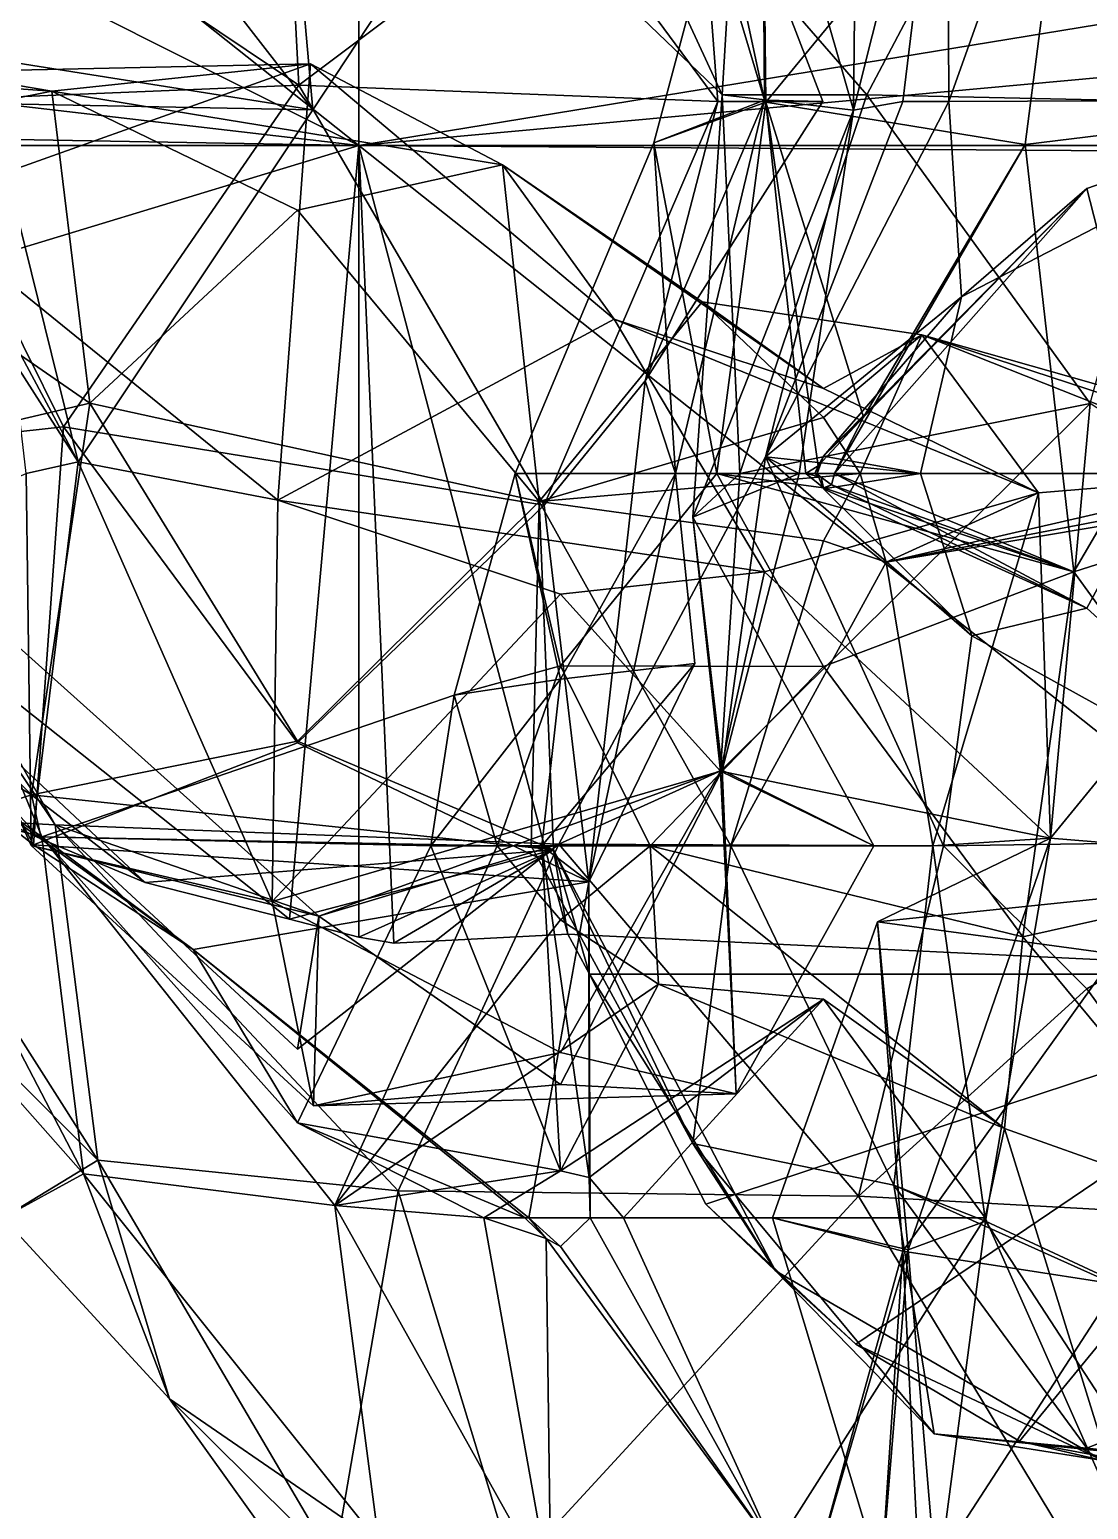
# Model space of a CAD drawing. Extents: x 290034 to 295698, y 4553723 to 4561693.
# Drawn here: x 292654.2 to 292704.9, y 4557895.2 to 4557966 of the extents above; entities that cross this region are included whole.
import ezdxf

# ---------------------------------------------------------------- set-up
doc = ezdxf.new("R2010")
doc.units = 0
doc.layers.add('Au_ppm_Pref_-_0_2', color=7, linetype='CONTINUOUS')

msp = doc.modelspace()

# ---------------------------------------------------------------- linework, layer by layer
at = {"layer": 'Au_ppm_Pref_-_0_2'}
for points in [[(292670, 4557960.47, 1909.726), (292620.156, 4557985.443, 1907.731), (292620, 4558000.155, 1907.968)], [(292620, 4558000.155, 1907.968), (292670, 4558000.155, 1909.141), (292670, 4557960.47, 1909.726)], [(292670, 4557960.47, 1909.726), (292670, 4558000.155, 1909.141), (292711.466, 4557967.243, 1909.344)], [(292682.496, 4557985.76, 1828.75), (292689.42, 4557962.626, 1829.584), (292689.294, 4557980.001, 1835.415)], [(292689.42, 4557962.626, 1829.584), (292682.496, 4557985.76, 1828.75), (292685.957, 4557978.799, 1824.148)], [(292670, 4557960.47, 1909.726), (292628.44, 4557965.299, 1907.798), (292620.156, 4557985.443, 1907.731)], [(292720.817, 4557984.147, 1848.129), (292717.092, 4557962.651, 1852.576), (292704.493, 4557980.082, 1852.456)], [(292651.751, 4557964.714, 1871.779), (292645.724, 4557980.386, 1869.067), (292665.906, 4557983.497, 1871.792)], [(292667.804, 4557962.168, 1876.487), (292651.751, 4557964.714, 1871.779), (292665.906, 4557983.497, 1871.792)], [(292667.122, 4557963.359, 1818.766), (292666.072, 4557983.575, 1822.882), (292654.461, 4557971.862, 1820.275)], [(292679.513, 4557979.93, 1876.702), (292665.906, 4557983.497, 1871.792), (292687.4, 4557962.886, 1870.887)], [(292667.804, 4557962.168, 1876.487), (292665.906, 4557983.497, 1871.792), (292679.513, 4557979.93, 1876.702)], [(292665.906, 4557983.497, 1871.792), (292688.452, 4557980.386, 1869.093), (292687.4, 4557962.886, 1870.887)], [(292667.122, 4557963.359, 1818.766), (292679.66, 4557972.762, 1819.975), (292666.072, 4557983.575, 1822.882)], [(292689.294, 4557980.001, 1835.415), (292689.496, 4557962.532, 1841.001), (292704.522, 4557980.835, 1840.284)], [(292689.496, 4557962.532, 1841.001), (292701.915, 4557960.508, 1845.056), (292704.522, 4557980.835, 1840.284)], [(292701.915, 4557960.508, 1845.056), (292717.321, 4557962.397, 1841.091), (292704.522, 4557980.835, 1840.284)], [(292704.522, 4557980.835, 1840.284), (292717.321, 4557962.397, 1841.091), (292730.032, 4557981.29, 1841.063)], [(292653.602, 4557980.445, 1878.289), (292647.277, 4557962.568, 1879.379), (292667.804, 4557962.168, 1876.487)], [(292679.513, 4557979.93, 1876.702), (292653.602, 4557980.445, 1878.289), (292667.804, 4557962.168, 1876.487)], [(292679.513, 4557979.93, 1876.702), (292694.327, 4557962.888, 1873.986), (292703.635, 4557980.505, 1876.709)], [(292688.452, 4557980.386, 1869.093), (292693.692, 4557962.162, 1865.15), (292687.4, 4557962.886, 1870.887)], [(292688.452, 4557980.386, 1869.093), (292693.882, 4557980.386, 1864.948), (292693.692, 4557962.162, 1865.15)], [(292693.882, 4557980.386, 1864.948), (292698.179, 4557980.032, 1859.64), (292693.692, 4557962.162, 1865.15)], [(292694.327, 4557962.888, 1873.986), (292708.98, 4557962.568, 1872.83), (292703.635, 4557980.505, 1876.709)], [(292698.255, 4557962.568, 1855.896), (292698.179, 4557980.032, 1859.64), (292704.493, 4557980.082, 1852.456)], [(292704.493, 4557980.082, 1852.456), (292717.092, 4557962.651, 1852.576), (292698.255, 4557962.568, 1855.896)], [(292720.536, 4557977.022, 1873.46), (292703.635, 4557980.505, 1876.709), (292708.98, 4557962.568, 1872.83)], [(292679.513, 4557979.93, 1876.702), (292687.4, 4557962.886, 1870.887), (292694.327, 4557962.888, 1873.986)], [(292689.294, 4557980.001, 1835.415), (292684.123, 4557960.595, 1835.251), (292689.496, 4557962.532, 1841.001)], [(292689.294, 4557980.001, 1835.415), (292689.42, 4557962.626, 1829.584), (292684.123, 4557960.595, 1835.251)], [(292693.692, 4557962.162, 1865.15), (292698.179, 4557980.032, 1859.64), (292696.046, 4557962.568, 1859.009)], [(292698.179, 4557980.032, 1859.64), (292698.255, 4557962.568, 1855.896), (292696.046, 4557962.568, 1859.009)], [(292679.66, 4557972.762, 1819.975), (292687.186, 4557962.568, 1819.825), (292685.957, 4557978.799, 1824.148)], [(292685.957, 4557978.799, 1824.148), (292692.222, 4557962.568, 1823.373), (292689.42, 4557962.626, 1829.584)], [(292692.222, 4557962.568, 1823.373), (292685.957, 4557978.799, 1824.148), (292687.186, 4557962.568, 1819.825)], [(292667.122, 4557963.359, 1818.766), (292687.186, 4557962.568, 1819.825), (292679.66, 4557972.762, 1819.975)], [(292647.63, 4557972.229, 1823.373), (292648.117, 4557962.568, 1820.382), (292654.461, 4557971.862, 1820.275)], [(292667.122, 4557963.359, 1818.766), (292654.461, 4557971.862, 1820.275), (292648.117, 4557962.568, 1820.382)], [(292655.297, 4557963.067, 1895.048), (292632.363, 4557966.951, 1894.645), (292639.929, 4557960.016, 1900.4)], [(292655.297, 4557963.067, 1895.048), (292643.943, 4557963.867, 1888.157), (292632.363, 4557966.951, 1894.645)], [(292711.466, 4557967.243, 1909.344), (292711.269, 4557964.248, 1909.389), (292670, 4557960.47, 1909.726)], [(292670, 4557960.47, 1909.726), (292629.732, 4557961.173, 1907.792), (292628.44, 4557965.299, 1907.798)], [(292654.063, 4557944.75, 1870.887), (292651.751, 4557964.714, 1871.779), (292656.56, 4557945.319, 1876.751)], [(292656.56, 4557945.319, 1876.751), (292651.751, 4557964.714, 1871.779), (292667.804, 4557962.168, 1876.487)], [(292655.297, 4557963.067, 1895.048), (292667.689, 4557964.369, 1887.839), (292643.943, 4557963.867, 1888.157)], [(292648.69, 4557957.61, 1883.454), (292643.943, 4557963.867, 1888.157), (292667.689, 4557964.369, 1887.839)], [(292648.69, 4557957.61, 1883.454), (292667.689, 4557964.369, 1887.839), (292666.117, 4557943.475, 1883.47)], [(292655.297, 4557963.067, 1895.048), (292676.887, 4557959.534, 1893.024), (292667.689, 4557964.369, 1887.839)], [(292667.689, 4557964.369, 1887.839), (292682.23, 4557952.146, 1887.451), (292666.117, 4557943.475, 1883.47)], [(292667.689, 4557964.369, 1887.839), (292676.887, 4557959.534, 1893.024), (292682.23, 4557952.146, 1887.451)], [(292711.269, 4557964.248, 1909.389), (292710.958, 4557960.47, 1909.447), (292670, 4557960.47, 1909.726)], [(292655.297, 4557963.067, 1895.048), (292639.929, 4557960.016, 1900.4), (292657.117, 4557948.12, 1901.133)], [(292667.122, 4557963.359, 1818.766), (292648.117, 4557962.568, 1820.382), (292655.863, 4557946.987, 1818.84)], [(292655.297, 4557963.067, 1895.048), (292657.117, 4557948.12, 1901.133), (292667.061, 4557957.37, 1898.851)], [(292655.297, 4557963.067, 1895.048), (292667.061, 4557957.37, 1898.851), (292676.887, 4557959.534, 1893.024)], [(292667.122, 4557963.359, 1818.766), (292655.863, 4557946.987, 1818.84), (292678.873, 4557943.234, 1819.237)], [(292667.122, 4557963.359, 1818.766), (292678.873, 4557943.234, 1819.237), (292687.186, 4557962.568, 1819.825)], [(292644.454, 4557945.749, 1823.679), (292655.863, 4557946.987, 1818.84), (292648.117, 4557962.568, 1820.382)], [(292648.69, 4557957.61, 1883.454), (292656.56, 4557945.319, 1876.751), (292647.277, 4557962.568, 1879.379)], [(292667.804, 4557962.168, 1876.487), (292647.277, 4557962.568, 1879.379), (292656.56, 4557945.319, 1876.751)], [(292683.705, 4557949.2, 1823.373), (292687.186, 4557962.568, 1819.825), (292678.873, 4557943.234, 1819.237)], [(292689.42, 4557962.626, 1829.584), (292683.705, 4557949.2, 1823.373), (292685.169, 4557944.75, 1829.29)], [(292692.222, 4557962.568, 1823.373), (292683.705, 4557949.2, 1823.373), (292689.42, 4557962.626, 1829.584)], [(292683.705, 4557949.2, 1823.373), (292692.222, 4557962.568, 1823.373), (292687.186, 4557962.568, 1819.825)], [(292685.169, 4557944.75, 1829.29), (292684.123, 4557960.595, 1835.251), (292689.42, 4557962.626, 1829.584)], [(292689.496, 4557962.532, 1841.001), (292684.123, 4557960.595, 1835.251), (292687.148, 4557944.75, 1840.185)], [(292687.4, 4557962.886, 1870.887), (292685.995, 4557942.662, 1870.111), (292688.25, 4557944.75, 1875.593)], [(292687.4, 4557962.886, 1870.887), (292693.692, 4557962.162, 1865.15), (292685.995, 4557942.662, 1870.111)], [(292691.405, 4557944.75, 1846.727), (292689.496, 4557962.532, 1841.001), (292687.148, 4557944.75, 1840.185)], [(292687.4, 4557962.886, 1870.887), (292688.25, 4557944.75, 1875.593), (292694.327, 4557962.888, 1873.986)], [(292705.02, 4557948.103, 1877.499), (292694.327, 4557962.888, 1873.986), (292688.25, 4557944.75, 1875.593)], [(292689.468, 4557945.559, 1858.366), (292693.692, 4557962.162, 1865.15), (292696.046, 4557962.568, 1859.009)], [(292689.468, 4557945.559, 1858.366), (292698.255, 4557962.568, 1855.896), (292698.868, 4557953.221, 1853.069)], [(292689.468, 4557945.559, 1858.366), (292696.046, 4557962.568, 1859.009), (292698.255, 4557962.568, 1855.896)], [(292691.405, 4557944.75, 1846.727), (292691.993, 4557945.127, 1847.13), (292689.496, 4557962.532, 1841.001)], [(292694.17, 4557947.452, 1847.13), (292701.915, 4557960.508, 1845.056), (292689.496, 4557962.532, 1841.001)], [(292694.17, 4557947.452, 1847.13), (292689.496, 4557962.532, 1841.001), (292691.993, 4557945.127, 1847.13)], [(292705.02, 4557948.103, 1877.499), (292708.98, 4557962.568, 1872.83), (292694.327, 4557962.888, 1873.986)], [(292698.868, 4557953.221, 1853.069), (292698.255, 4557962.568, 1855.896), (292717.092, 4557962.651, 1852.576)], [(292704.858, 4557958.406, 1848.517), (292698.868, 4557953.221, 1853.069), (292717.092, 4557962.651, 1852.576)], [(292704.245, 4557940.051, 1842.468), (292717.321, 4557962.397, 1841.091), (292701.915, 4557960.508, 1845.056)], [(292728.849, 4557947.907, 1842.812), (292717.321, 4557962.397, 1841.091), (292704.245, 4557940.051, 1842.468)], [(292717.092, 4557962.651, 1852.576), (292708.365, 4557944.75, 1851.416), (292704.858, 4557958.406, 1848.517)], [(292685.995, 4557942.662, 1870.111), (292693.692, 4557962.162, 1865.15), (292691.086, 4557944.75, 1864.948)], [(292691.086, 4557944.75, 1864.948), (292693.692, 4557962.162, 1865.15), (292689.468, 4557945.559, 1858.366)], [(292670, 4557960.47, 1909.726), (292629.968, 4557960.47, 1907.791), (292629.732, 4557961.173, 1907.792)], [(292629.968, 4557960.47, 1907.791), (292670, 4557960.47, 1909.726), (292633.838, 4557949.487, 1907.676)], [(292670, 4557960.47, 1909.726), (292666.672, 4557923.426, 1908.546), (292633.838, 4557949.487, 1907.676)], [(292670, 4557960.47, 1909.726), (292670, 4557922.549, 1908.683), (292666.672, 4557923.426, 1908.546)], [(292680.001, 4557922.707, 1908.774), (292671.683, 4557922.268, 1908.69), (292670, 4557960.47, 1909.726)], [(292670, 4557960.47, 1909.726), (292671.683, 4557922.268, 1908.69), (292670, 4557922.549, 1908.683)], [(292720, 4557920.785, 1909.067), (292680.001, 4557922.707, 1908.774), (292670, 4557960.47, 1909.726)], [(292710.958, 4557960.47, 1909.447), (292710.934, 4557960.169, 1909.445), (292670, 4557960.47, 1909.726)], [(292710.934, 4557960.169, 1909.445), (292720, 4557920.785, 1909.067), (292670, 4557960.47, 1909.726)], [(292684.123, 4557960.595, 1835.251), (292677.484, 4557944.75, 1835.251), (292687.148, 4557944.75, 1840.185)], [(292684.123, 4557960.595, 1835.251), (292685.169, 4557944.75, 1829.29), (292677.484, 4557944.75, 1835.251)], [(292692.778, 4557944.75, 1847.13), (292704.245, 4557940.051, 1842.468), (292701.915, 4557960.508, 1845.056)], [(292692.778, 4557944.75, 1847.13), (292701.915, 4557960.508, 1845.056), (292694.17, 4557947.452, 1847.13)], [(292639.578, 4557944.01, 1905.432), (292657.117, 4557948.12, 1901.133), (292639.929, 4557960.016, 1900.4)], [(292678.633, 4557943.42, 1899.702), (292676.887, 4557959.534, 1893.024), (292667.061, 4557957.37, 1898.851)], [(292676.887, 4557959.534, 1893.024), (292678.633, 4557943.42, 1899.702), (292686.444, 4557952.974, 1894.645)], [(292692.259, 4557948.831, 1893.284), (292682.23, 4557952.146, 1887.451), (292676.887, 4557959.534, 1893.024)], [(292692.259, 4557948.831, 1893.284), (292676.887, 4557959.534, 1893.024), (292686.444, 4557952.974, 1894.645)], [(292692.259, 4557945.588, 1847.409), (292698.868, 4557953.221, 1853.069), (292704.858, 4557958.406, 1848.517)], [(292692.259, 4557945.588, 1847.409), (292704.858, 4557958.406, 1848.517), (292694.17, 4557947.452, 1847.13)], [(292692.778, 4557944.75, 1847.13), (292694.17, 4557947.452, 1847.13), (292704.858, 4557958.406, 1848.517)], [(292692.778, 4557944.75, 1847.13), (292704.858, 4557958.406, 1848.517), (292708.365, 4557944.75, 1851.416)], [(292656.56, 4557945.319, 1876.751), (292648.69, 4557957.61, 1883.454), (292666.117, 4557943.475, 1883.47)], [(292657.117, 4557948.12, 1901.133), (292678.633, 4557943.42, 1899.702), (292667.061, 4557957.37, 1898.851)], [(292689.468, 4557945.559, 1858.366), (292698.868, 4557953.221, 1853.069), (292696.901, 4557944.75, 1853.069)], [(292692.259, 4557945.588, 1847.409), (292696.901, 4557944.75, 1853.069), (292698.868, 4557953.221, 1853.069)], [(292678.633, 4557943.42, 1899.702), (292692.259, 4557947.444, 1895.543), (292686.444, 4557952.974, 1894.645)], [(292696.956, 4557951.392, 1894.645), (292686.444, 4557952.974, 1894.645), (292692.259, 4557947.444, 1895.543)], [(292696.956, 4557951.392, 1894.645), (292692.259, 4557948.831, 1893.284), (292686.444, 4557952.974, 1894.645)], [(292682.23, 4557952.146, 1887.451), (292689.424, 4557940.042, 1884.073), (292666.117, 4557943.475, 1883.47)], [(292692.259, 4557948.831, 1893.284), (292702.556, 4557943.829, 1889.1), (292682.23, 4557952.146, 1887.451)], [(292702.556, 4557943.829, 1889.1), (292689.424, 4557940.042, 1884.073), (292682.23, 4557952.146, 1887.451)], [(292696.956, 4557951.392, 1894.645), (292692.259, 4557947.444, 1895.543), (292694.004, 4557944.75, 1895.467)], [(292696.956, 4557951.392, 1894.645), (292702.556, 4557943.829, 1889.1), (292692.259, 4557948.831, 1893.284)], [(292717.249, 4557944.75, 1894.743), (292696.956, 4557951.392, 1894.645), (292694.004, 4557944.75, 1895.467)], [(292717.249, 4557944.75, 1894.743), (292716.721, 4557945.792, 1894.645), (292696.956, 4557951.392, 1894.645)], [(292713.731, 4557944.75, 1892.888), (292702.556, 4557943.829, 1889.1), (292696.956, 4557951.392, 1894.645)], [(292713.731, 4557944.75, 1892.888), (292696.956, 4557951.392, 1894.645), (292716.721, 4557945.792, 1894.645)], [(292659.772, 4557925.181, 1908.288), (292654.799, 4557927.242, 1908.117), (292633.838, 4557949.487, 1907.676)], [(292633.838, 4557949.487, 1907.676), (292654.799, 4557927.242, 1908.117), (292651.91, 4557928.601, 1908.022)], [(292666.672, 4557923.426, 1908.546), (292659.772, 4557925.181, 1908.288), (292633.838, 4557949.487, 1907.676)], [(292681.008, 4557925.209, 1822.936), (292683.705, 4557949.2, 1823.373), (292678.873, 4557943.234, 1819.237)], [(292683.705, 4557949.2, 1823.373), (292681.008, 4557925.209, 1822.936), (292685.169, 4557944.75, 1829.29)], [(292657.117, 4557948.12, 1901.133), (292639.578, 4557944.01, 1905.432), (292654.327, 4557929.379, 1907.004)], [(292667.061, 4557931.934, 1902.251), (292657.117, 4557948.12, 1901.133), (292654.327, 4557929.379, 1907.004)], [(292667.061, 4557931.934, 1902.251), (292678.633, 4557943.42, 1899.702), (292657.117, 4557948.12, 1901.133)], [(292705.02, 4557948.103, 1877.499), (292688.25, 4557944.75, 1875.593), (292687.322, 4557930.505, 1877.012)], [(292705.02, 4557948.103, 1877.499), (292687.322, 4557930.505, 1877.012), (292703.117, 4557927.303, 1882.043)], [(292703.117, 4557927.303, 1882.043), (292714.901, 4557941.697, 1880.543), (292705.02, 4557948.103, 1877.499)], [(292728.849, 4557947.907, 1842.812), (292704.245, 4557940.051, 1842.468), (292714.79, 4557925.471, 1842.012)], [(292644.454, 4557945.749, 1823.679), (292654.412, 4557926.971, 1823.354), (292655.863, 4557946.987, 1818.84)], [(292655.863, 4557946.987, 1818.84), (292654.412, 4557926.971, 1823.354), (292667.061, 4557931.868, 1819.079)], [(292655.863, 4557946.987, 1818.84), (292667.061, 4557931.868, 1819.079), (292678.873, 4557943.234, 1819.237)], [(292678.633, 4557943.42, 1899.702), (292694.004, 4557944.75, 1895.467), (292692.259, 4557947.444, 1895.543)], [(292691.993, 4557945.127, 1847.13), (292692.259, 4557945.588, 1847.409), (292694.17, 4557947.452, 1847.13)], [(292647.018, 4557946.442, 1835.331), (292654.821, 4557927.353, 1835.208), (292646.388, 4557933.332, 1829.312)], [(292647.018, 4557946.442, 1835.331), (292647.381, 4557929.306, 1841.865), (292654.821, 4557927.353, 1835.208)], [(292647.531, 4557941.963, 1865.924), (292655.464, 4557927.928, 1859.24), (292643.483, 4557945.771, 1858.891)], [(292643.483, 4557945.771, 1858.891), (292655.464, 4557927.928, 1859.24), (292646.999, 4557928.388, 1852.368)], [(292646.388, 4557933.332, 1829.312), (292654.412, 4557926.971, 1823.354), (292644.454, 4557945.749, 1823.679)], [(292679.57, 4557927.002, 1858.943), (292687.407, 4557930.547, 1866.03), (292689.468, 4557945.559, 1858.366)], [(292679.57, 4557927.002, 1858.943), (292689.468, 4557945.559, 1858.366), (292698.006, 4557926.932, 1855.779)], [(292691.086, 4557944.75, 1864.948), (292689.468, 4557945.559, 1858.366), (292687.407, 4557930.547, 1866.03)], [(292689.468, 4557945.559, 1858.366), (292699.362, 4557936.977, 1853.069), (292698.006, 4557926.932, 1855.779)], [(292689.468, 4557945.559, 1858.366), (292696.901, 4557944.75, 1853.069), (292699.362, 4557936.977, 1853.069)], [(292691.993, 4557945.127, 1847.13), (292691.95, 4557944.75, 1847.276), (292692.259, 4557945.588, 1847.409)], [(292692.259, 4557945.588, 1847.409), (292691.95, 4557944.75, 1847.276), (292696.901, 4557944.75, 1853.069)], [(292654.063, 4557944.75, 1870.887), (292654.306, 4557926.95, 1871.168), (292647.531, 4557941.963, 1865.924)], [(292656.56, 4557945.319, 1876.751), (292654.306, 4557926.95, 1871.168), (292654.063, 4557944.75, 1870.887)], [(292656.56, 4557945.319, 1876.751), (292665.848, 4557924.262, 1877.731), (292654.306, 4557926.95, 1871.168)], [(292656.56, 4557945.319, 1876.751), (292666.117, 4557943.475, 1883.47), (292665.848, 4557924.262, 1877.731)], [(292679.66, 4557935.549, 1838.124), (292677.484, 4557944.75, 1835.251), (292674.562, 4557934.142, 1835.251)], [(292679.66, 4557934.904, 1832.594), (292674.562, 4557934.142, 1835.251), (292677.484, 4557944.75, 1835.251)], [(292679.66, 4557935.549, 1838.124), (292687.148, 4557944.75, 1840.185), (292677.484, 4557944.75, 1835.251)], [(292679.66, 4557934.904, 1832.594), (292677.484, 4557944.75, 1835.251), (292685.169, 4557944.75, 1829.29)], [(292678.633, 4557943.42, 1899.702), (292692.259, 4557941.536, 1895.716), (292694.004, 4557944.75, 1895.467)], [(292679.66, 4557935.549, 1838.124), (292692.259, 4557935.518, 1838.329), (292687.148, 4557944.75, 1840.185)], [(292679.66, 4557934.904, 1832.594), (292685.169, 4557944.75, 1829.29), (292686.092, 4557935.654, 1829.312)], [(292685.169, 4557944.75, 1829.29), (292681.008, 4557925.209, 1822.936), (292686.092, 4557935.654, 1829.312)], [(292687.322, 4557930.505, 1877.012), (292688.25, 4557944.75, 1875.593), (292685.995, 4557942.662, 1870.111)], [(292685.995, 4557942.662, 1870.111), (292691.086, 4557944.75, 1864.948), (292687.407, 4557930.547, 1866.03)], [(292692.259, 4557944.064, 1846.901), (292691.405, 4557944.75, 1846.727), (292687.148, 4557944.75, 1840.185)], [(292692.259, 4557944.064, 1846.901), (292687.148, 4557944.75, 1840.185), (292704.245, 4557940.051, 1842.468)], [(292692.259, 4557935.518, 1838.329), (292704.245, 4557940.051, 1842.468), (292687.148, 4557944.75, 1840.185)], [(292691.993, 4557945.127, 1847.13), (292691.405, 4557944.75, 1846.727), (292691.845, 4557944.75, 1847.13)], [(292691.845, 4557944.75, 1847.13), (292691.405, 4557944.75, 1846.727), (292692.144, 4557944.587, 1847.13)], [(292692.144, 4557944.587, 1847.13), (292691.405, 4557944.75, 1846.727), (292692.259, 4557944.064, 1846.901)], [(292691.845, 4557944.75, 1847.13), (292691.95, 4557944.75, 1847.276), (292691.993, 4557945.127, 1847.13)], [(292692.144, 4557944.587, 1847.13), (292691.95, 4557944.75, 1847.276), (292691.845, 4557944.75, 1847.13)], [(292692.144, 4557944.587, 1847.13), (292692.259, 4557944.029, 1847.37), (292691.95, 4557944.75, 1847.276)], [(292692.259, 4557944.029, 1847.37), (292696.901, 4557944.75, 1853.069), (292691.95, 4557944.75, 1847.276)], [(292692.259, 4557944.029, 1847.37), (292699.362, 4557936.977, 1853.069), (292696.901, 4557944.75, 1853.069)], [(292695.252, 4557940.518, 1894.645), (292694.004, 4557944.75, 1895.467), (292692.259, 4557941.536, 1895.716)], [(292692.778, 4557944.75, 1847.13), (292704.858, 4557938.313, 1850.924), (292692.636, 4557944.217, 1847.13)], [(292692.778, 4557944.75, 1847.13), (292692.636, 4557944.217, 1847.13), (292704.245, 4557940.051, 1842.468)], [(292692.778, 4557944.75, 1847.13), (292708.365, 4557944.75, 1851.416), (292704.858, 4557938.313, 1850.924)], [(292717.249, 4557944.75, 1894.743), (292694.004, 4557944.75, 1895.467), (292695.252, 4557940.518, 1894.645)], [(292717.249, 4557944.75, 1894.743), (292695.252, 4557940.518, 1894.645), (292717.06, 4557944.188, 1894.645)], [(292713.731, 4557944.75, 1892.888), (292717.06, 4557944.188, 1894.645), (292695.252, 4557940.518, 1894.645)], [(292713.731, 4557944.75, 1892.888), (292695.252, 4557940.518, 1894.645), (292702.556, 4557943.829, 1889.1)], [(292704.858, 4557938.313, 1850.924), (292708.365, 4557944.75, 1851.416), (292717.055, 4557927.198, 1852.779)], [(292639.578, 4557944.01, 1905.432), (292640.329, 4557937.781, 1907.715), (292654.327, 4557929.379, 1907.004)], [(292692.636, 4557944.217, 1847.13), (292692.259, 4557944.029, 1847.37), (292692.144, 4557944.587, 1847.13)], [(292692.144, 4557944.587, 1847.13), (292692.259, 4557944.064, 1846.901), (292692.636, 4557944.217, 1847.13)], [(292692.259, 4557944.029, 1847.37), (292692.636, 4557944.217, 1847.13), (292704.858, 4557938.313, 1850.924)], [(292692.636, 4557944.217, 1847.13), (292692.259, 4557944.064, 1846.901), (292704.245, 4557940.051, 1842.468)], [(292692.259, 4557944.029, 1847.37), (292704.858, 4557938.313, 1850.924), (292699.362, 4557936.977, 1853.069)], [(292666.117, 4557943.475, 1883.47), (292679.66, 4557938.985, 1878.748), (292665.848, 4557924.262, 1877.731)], [(292689.424, 4557940.042, 1884.073), (292679.66, 4557938.985, 1878.748), (292666.117, 4557943.475, 1883.47)], [(292678.633, 4557943.42, 1899.702), (292667.061, 4557931.934, 1902.251), (292679.329, 4557926.745, 1906.514)], [(292678.873, 4557943.234, 1819.237), (292667.061, 4557931.868, 1819.079), (292681.008, 4557925.209, 1822.936)], [(292678.633, 4557943.42, 1899.702), (292679.329, 4557926.745, 1906.514), (292678.253, 4557926.932, 1900.584)], [(292687.814, 4557926.932, 1895.759), (292678.633, 4557943.42, 1899.702), (292678.253, 4557926.932, 1900.584)], [(292692.259, 4557941.536, 1895.716), (292678.633, 4557943.42, 1899.702), (292687.814, 4557926.932, 1895.759)], [(292702.556, 4557943.829, 1889.1), (292703.117, 4557927.303, 1882.043), (292689.424, 4557940.042, 1884.073)], [(292695.252, 4557940.518, 1894.645), (292697.496, 4557926.932, 1889.587), (292702.556, 4557943.829, 1889.1)], [(292702.556, 4557943.829, 1889.1), (292697.496, 4557926.932, 1889.587), (292703.117, 4557927.303, 1882.043)], [(292687.322, 4557930.505, 1877.012), (292685.995, 4557942.662, 1870.111), (292694.656, 4557926.932, 1870.887)], [(292685.995, 4557942.662, 1870.111), (292687.407, 4557930.547, 1866.03), (292694.656, 4557926.932, 1870.887)], [(292668.088, 4557923.558, 1864.948), (292647.531, 4557941.963, 1865.924), (292654.306, 4557926.95, 1871.168)], [(292647.531, 4557941.963, 1865.924), (292668.088, 4557923.558, 1864.948), (292655.464, 4557927.928, 1859.24)], [(292695.252, 4557940.518, 1894.645), (292692.259, 4557941.536, 1895.716), (292687.814, 4557926.932, 1895.759)], [(292714.901, 4557941.697, 1880.543), (292703.117, 4557927.303, 1882.043), (292720.05, 4557925.909, 1876.995)], [(292695.252, 4557940.518, 1894.645), (292687.814, 4557926.932, 1895.759), (292697.496, 4557926.932, 1889.587)], [(292679.66, 4557938.985, 1878.748), (292689.424, 4557940.042, 1884.073), (292687.322, 4557930.505, 1877.012)], [(292689.424, 4557940.042, 1884.073), (292703.117, 4557927.303, 1882.043), (292687.322, 4557930.505, 1877.012)], [(292701.798, 4557922.573, 1838.147), (292704.245, 4557940.051, 1842.468), (292692.259, 4557935.518, 1838.329)], [(292701.798, 4557922.573, 1838.147), (292714.79, 4557925.471, 1842.012), (292704.245, 4557940.051, 1842.468)], [(292665.848, 4557924.262, 1877.731), (292679.66, 4557938.985, 1878.748), (292687.322, 4557930.505, 1877.012)], [(292717.055, 4557927.198, 1852.779), (292699.362, 4557936.977, 1853.069), (292704.858, 4557938.313, 1850.924)], [(292651.91, 4557928.601, 1908.022), (292654.327, 4557929.379, 1907.004), (292640.329, 4557937.781, 1907.715)], [(292699.362, 4557936.977, 1853.069), (292717.055, 4557927.198, 1852.779), (292698.006, 4557926.932, 1855.779)], [(292674.562, 4557934.142, 1835.251), (292676.62, 4557926.932, 1836.684), (292679.66, 4557935.549, 1838.124)], [(292683.946, 4557926.932, 1837.272), (292679.66, 4557935.549, 1838.124), (292676.62, 4557926.932, 1836.684)], [(292679.66, 4557934.904, 1832.594), (292686.092, 4557935.654, 1829.312), (292678.767, 4557926.932, 1829.312)], [(292681.008, 4557925.209, 1822.936), (292678.767, 4557926.932, 1829.312), (292686.092, 4557935.654, 1829.312)], [(292679.66, 4557935.549, 1838.124), (292683.946, 4557926.932, 1837.272), (292692.259, 4557935.518, 1838.329)], [(292683.946, 4557926.932, 1837.272), (292701.798, 4557922.573, 1838.147), (292692.259, 4557935.518, 1838.329)], [(292674.562, 4557934.142, 1835.251), (292679.66, 4557934.904, 1832.594), (292673.446, 4557926.932, 1832.322)], [(292679.66, 4557934.904, 1832.594), (292678.767, 4557926.932, 1829.312), (292673.446, 4557926.932, 1832.322)], [(292676.62, 4557926.932, 1836.684), (292674.562, 4557934.142, 1835.251), (292654.821, 4557927.353, 1835.208)], [(292674.562, 4557934.142, 1835.251), (292673.446, 4557926.932, 1832.322), (292654.821, 4557927.353, 1835.208)], [(292654.412, 4557926.971, 1823.354), (292646.388, 4557933.332, 1829.312), (292662.072, 4557921.972, 1828.333)], [(292662.072, 4557921.972, 1828.333), (292646.388, 4557933.332, 1829.312), (292654.821, 4557927.353, 1835.208)], [(292667.061, 4557931.934, 1902.251), (292654.327, 4557929.379, 1907.004), (292679.329, 4557926.745, 1906.514)], [(292654.412, 4557926.971, 1823.354), (292681.008, 4557925.209, 1822.936), (292667.061, 4557931.868, 1819.079)], [(292687.322, 4557930.505, 1877.012), (292679.66, 4557917.04, 1874.185), (292665.848, 4557924.262, 1877.731)], [(292679.57, 4557927.002, 1858.943), (292668.088, 4557923.558, 1864.948), (292687.407, 4557930.547, 1866.03)], [(292679.66, 4557915.498, 1867.076), (292687.407, 4557930.547, 1866.03), (292668.088, 4557923.558, 1864.948)], [(292688.064, 4557915.047, 1870.887), (292687.407, 4557930.547, 1866.03), (292679.66, 4557915.498, 1867.076)], [(292687.322, 4557930.505, 1877.012), (292688.064, 4557915.047, 1870.887), (292679.66, 4557917.04, 1874.185)], [(292687.322, 4557930.505, 1877.012), (292694.656, 4557926.932, 1870.887), (292688.064, 4557915.047, 1870.887)], [(292688.064, 4557915.047, 1870.887), (292694.656, 4557926.932, 1870.887), (292687.407, 4557930.547, 1866.03)], [(292646.436, 4557922.941, 1847.13), (292656.819, 4557911.224, 1841.847), (292647.381, 4557929.306, 1841.865)], [(292647.381, 4557929.306, 1841.865), (292656.819, 4557911.224, 1841.847), (292654.821, 4557927.353, 1835.208)], [(292654.327, 4557929.379, 1907.004), (292651.91, 4557928.601, 1908.022), (292654.799, 4557927.242, 1908.117)], [(292659.772, 4557925.181, 1908.288), (292654.327, 4557929.379, 1907.004), (292654.799, 4557927.242, 1908.117)], [(292679.329, 4557926.745, 1906.514), (292654.327, 4557929.379, 1907.004), (292659.772, 4557925.181, 1908.288)], [(292657.492, 4557911.875, 1852.223), (292646.436, 4557922.941, 1847.13), (292646.999, 4557928.388, 1852.368)], [(292657.492, 4557911.875, 1852.223), (292646.999, 4557928.388, 1852.368), (292655.464, 4557927.928, 1859.24)], [(292679.57, 4557927.002, 1858.943), (292655.464, 4557927.928, 1859.24), (292667.061, 4557917.198, 1861.703)], [(292679.57, 4557927.002, 1858.943), (292671.876, 4557910.414, 1858.259), (292655.464, 4557927.928, 1859.24)], [(292657.492, 4557911.875, 1852.223), (292655.464, 4557927.928, 1859.24), (292671.876, 4557910.414, 1858.259)], [(292668.088, 4557923.558, 1864.948), (292667.061, 4557917.198, 1861.703), (292655.464, 4557927.928, 1859.24)], [(292665.848, 4557924.262, 1877.731), (292667.831, 4557914.475, 1870.93), (292654.306, 4557926.95, 1871.168)], [(292667.831, 4557914.475, 1870.93), (292668.088, 4557923.558, 1864.948), (292654.306, 4557926.95, 1871.168)], [(292654.412, 4557926.971, 1823.354), (292662.072, 4557921.972, 1828.333), (292681.008, 4557925.209, 1822.936)], [(292676.62, 4557926.932, 1836.684), (292654.821, 4557927.353, 1835.208), (292668.847, 4557909.712, 1835.61)], [(292673.446, 4557926.932, 1832.322), (292667.061, 4557913.662, 1833.735), (292654.821, 4557927.353, 1835.208)], [(292668.847, 4557909.712, 1835.61), (292654.821, 4557927.353, 1835.208), (292656.819, 4557911.224, 1841.847)], [(292667.061, 4557913.662, 1833.735), (292662.072, 4557921.972, 1828.333), (292654.821, 4557927.353, 1835.208)], [(292679.57, 4557927.002, 1858.943), (292667.061, 4557917.198, 1861.703), (292668.088, 4557923.558, 1864.948)], [(292679.66, 4557911.364, 1830.062), (292667.061, 4557913.662, 1833.735), (292673.446, 4557926.932, 1832.322)], [(292679.66, 4557923.387, 1836.433), (292676.62, 4557926.932, 1836.684), (292668.847, 4557909.712, 1835.61)], [(292679.57, 4557927.002, 1858.943), (292693.924, 4557910.159, 1860.4), (292671.876, 4557910.414, 1858.259)], [(292679.66, 4557911.364, 1830.062), (292673.446, 4557926.932, 1832.322), (292678.767, 4557926.932, 1829.312)], [(292679.66, 4557923.387, 1836.433), (292683.946, 4557926.932, 1837.272), (292676.62, 4557926.932, 1836.684)], [(292687.814, 4557926.932, 1895.759), (292678.253, 4557926.932, 1900.584), (292685.994, 4557912.669, 1900.584)], [(292685.994, 4557912.669, 1900.584), (292678.253, 4557926.932, 1900.584), (292679.329, 4557926.745, 1906.514)], [(292679.66, 4557911.364, 1830.062), (292678.767, 4557926.932, 1829.312), (292681.03, 4557911.052, 1829.312)], [(292681.008, 4557925.209, 1822.936), (292681.03, 4557911.052, 1829.312), (292678.767, 4557926.932, 1829.312)], [(292679.57, 4557927.002, 1858.943), (292698.006, 4557926.932, 1855.779), (292693.924, 4557910.159, 1860.4)], [(292684.344, 4557920.307, 1835.251), (292683.946, 4557926.932, 1837.272), (292679.66, 4557923.387, 1836.433)], [(292683.946, 4557926.932, 1837.272), (292684.344, 4557920.307, 1835.251), (292700.916, 4557913.387, 1835.251)], [(292683.946, 4557926.932, 1837.272), (292700.916, 4557913.387, 1835.251), (292701.798, 4557922.573, 1838.147)], [(292695.625, 4557910.675, 1894.491), (292687.814, 4557926.932, 1895.759), (292685.994, 4557912.669, 1900.584)], [(292695.625, 4557910.675, 1894.491), (292697.496, 4557926.932, 1889.587), (292687.814, 4557926.932, 1895.759)], [(292693.924, 4557910.159, 1860.4), (292698.006, 4557926.932, 1855.779), (292704.858, 4557920.086, 1856.727)], [(292694.839, 4557923.283, 1876.827), (292703.117, 4557927.303, 1882.043), (292696.31, 4557907.59, 1881.926)], [(292720.05, 4557925.909, 1876.995), (292703.117, 4557927.303, 1882.043), (292694.839, 4557923.283, 1876.827)], [(292695.625, 4557910.675, 1894.491), (292700.015, 4557908.961, 1888.408), (292697.496, 4557926.932, 1889.587)], [(292700.015, 4557908.961, 1888.408), (292696.31, 4557907.59, 1881.926), (292703.117, 4557927.303, 1882.043)], [(292697.496, 4557926.932, 1889.587), (292700.015, 4557908.961, 1888.408), (292703.117, 4557927.303, 1882.043)], [(292704.858, 4557920.086, 1856.727), (292698.006, 4557926.932, 1855.779), (292717.055, 4557927.198, 1852.779)], [(292712.793, 4557909.114, 1856.81), (292704.858, 4557920.086, 1856.727), (292717.055, 4557927.198, 1852.779)], [(292679.329, 4557926.745, 1906.514), (292659.772, 4557925.181, 1908.288), (292666.672, 4557923.426, 1908.546)], [(292679.329, 4557926.745, 1906.514), (292666.672, 4557923.426, 1908.546), (292670, 4557922.549, 1908.683)], [(292671.683, 4557922.268, 1908.69), (292679.329, 4557926.745, 1906.514), (292670, 4557922.549, 1908.683)], [(292679.329, 4557926.745, 1906.514), (292671.683, 4557922.268, 1908.69), (292680.001, 4557922.707, 1908.774)], [(292681.048, 4557920.785, 1908.73), (292679.329, 4557926.745, 1906.514), (292680.001, 4557922.707, 1908.774)], [(292681.048, 4557920.785, 1908.73), (292689.947, 4557906.576, 1906.616), (292679.329, 4557926.745, 1906.514)], [(292689.947, 4557906.576, 1906.616), (292685.994, 4557912.669, 1900.584), (292679.329, 4557926.745, 1906.514)], [(292694.839, 4557923.283, 1876.827), (292706.235, 4557921.742, 1871.968), (292720.05, 4557925.909, 1876.995)], [(292681.008, 4557925.209, 1822.936), (292662.072, 4557921.972, 1828.333), (292678.135, 4557909.114, 1828.593)], [(292681.085, 4557909.114, 1828.64), (292681.008, 4557925.209, 1822.936), (292678.135, 4557909.114, 1828.593)], [(292681.085, 4557909.114, 1828.64), (292681.03, 4557911.052, 1829.312), (292681.008, 4557925.209, 1822.936)], [(292712.965, 4557909.114, 1839.771), (292714.79, 4557925.471, 1842.012), (292701.798, 4557922.573, 1838.147)], [(292667.831, 4557914.475, 1870.93), (292665.848, 4557924.262, 1877.731), (292679.66, 4557917.04, 1874.185)], [(292667.831, 4557914.475, 1870.93), (292679.66, 4557915.498, 1867.076), (292668.088, 4557923.558, 1864.948)], [(292684.344, 4557920.307, 1835.251), (292679.66, 4557923.387, 1836.433), (292668.847, 4557909.712, 1835.61)], [(292657.492, 4557911.875, 1852.223), (292652.964, 4557909.114, 1847.13), (292646.436, 4557922.941, 1847.13)], [(292656.819, 4557911.224, 1841.847), (292646.436, 4557922.941, 1847.13), (292652.964, 4557909.114, 1847.13)], [(292720, 4557920.785, 1909.067), (292681.048, 4557920.785, 1908.73), (292680.001, 4557922.707, 1908.774)], [(292696.31, 4557907.59, 1881.926), (292689.806, 4557909.114, 1876.827), (292694.839, 4557923.283, 1876.827)], [(292694.839, 4557923.283, 1876.827), (292689.806, 4557909.114, 1876.827), (292696.053, 4557907.528, 1871.473)], [(292694.839, 4557923.283, 1876.827), (292696.053, 4557907.528, 1871.473), (292706.235, 4557921.742, 1871.968)], [(292667.061, 4557913.662, 1833.735), (292677.953, 4557909.114, 1829.312), (292662.072, 4557921.972, 1828.333)], [(292677.953, 4557909.114, 1829.312), (292678.135, 4557909.114, 1828.593), (292662.072, 4557921.972, 1828.333)], [(292712.965, 4557909.114, 1839.771), (292701.798, 4557922.573, 1838.147), (292700.916, 4557913.387, 1835.251)], [(292706.361, 4557905.93, 1866.718), (292706.235, 4557921.742, 1871.968), (292696.053, 4557907.528, 1871.473)], [(292720, 4557920.785, 1909.067), (292686.612, 4557909.765, 1909.152), (292681.048, 4557920.785, 1908.73)], [(292686.612, 4557909.765, 1909.152), (292689.947, 4557906.576, 1906.616), (292681.048, 4557920.785, 1908.73)], [(292693.799, 4557903.061, 1909.441), (292686.612, 4557909.765, 1909.152), (292720, 4557920.785, 1909.067)], [(292693.799, 4557903.061, 1909.441), (292720, 4557920.785, 1909.067), (292701.647, 4557898.428, 1909.666)], [(292701.647, 4557898.428, 1909.666), (292720, 4557920.785, 1909.067), (292711.254, 4557896.635, 1909.81)], [(292679.66, 4557911.364, 1830.062), (292684.344, 4557920.307, 1835.251), (292668.847, 4557909.712, 1835.61)], [(292679.66, 4557911.364, 1830.062), (292692.259, 4557919.59, 1831.759), (292684.344, 4557920.307, 1835.251)], [(292684.344, 4557920.307, 1835.251), (292692.259, 4557919.59, 1831.759), (292700.916, 4557913.387, 1835.251)], [(292712.793, 4557909.114, 1856.81), (292693.924, 4557910.159, 1860.4), (292704.858, 4557920.086, 1856.727)], [(292679.66, 4557911.364, 1830.062), (292681.03, 4557911.052, 1829.312), (292692.259, 4557919.59, 1831.759)], [(292692.259, 4557919.59, 1831.759), (292681.03, 4557911.052, 1829.312), (292682.677, 4557909.114, 1829.312)], [(292692.259, 4557919.59, 1831.759), (292682.677, 4557909.114, 1829.312), (292699.994, 4557909.114, 1831.605)], [(292700.916, 4557913.387, 1835.251), (292692.259, 4557919.59, 1831.759), (292699.994, 4557909.114, 1831.605)], [(292688.064, 4557915.047, 1870.887), (292667.831, 4557914.475, 1870.93), (292679.66, 4557917.04, 1874.185)], [(292667.831, 4557914.475, 1870.93), (292688.064, 4557915.047, 1870.887), (292679.66, 4557915.498, 1867.076)], [(292679.66, 4557911.364, 1830.062), (292675.993, 4557909.114, 1831.041), (292667.061, 4557913.662, 1833.735)], [(292667.061, 4557913.662, 1833.735), (292675.993, 4557909.114, 1831.041), (292677.953, 4557909.114, 1829.312)], [(292700.916, 4557913.387, 1835.251), (292699.994, 4557909.114, 1831.605), (292707.462, 4557892.296, 1833.922)], [(292707.462, 4557892.296, 1833.922), (292712.965, 4557909.114, 1839.771), (292700.916, 4557913.387, 1835.251)], [(292695.625, 4557910.675, 1894.491), (292685.994, 4557912.669, 1900.584), (292697.549, 4557898.776, 1900.584)], [(292685.994, 4557912.669, 1900.584), (292689.947, 4557906.576, 1906.616), (292697.549, 4557898.776, 1900.584)], [(292657.492, 4557911.875, 1852.223), (292660.936, 4557900.452, 1847.13), (292652.964, 4557909.114, 1847.13)], [(292657.492, 4557911.875, 1852.223), (292671.876, 4557910.414, 1858.259), (292668.819, 4557892.629, 1852.597)], [(292657.492, 4557911.875, 1852.223), (292668.819, 4557892.629, 1852.597), (292660.936, 4557900.452, 1847.13)], [(292679.66, 4557911.364, 1830.062), (292668.847, 4557909.712, 1835.61), (292675.993, 4557909.114, 1831.041)], [(292652.964, 4557909.114, 1847.13), (292660.936, 4557900.452, 1847.13), (292656.819, 4557911.224, 1841.847)], [(292660.936, 4557900.452, 1847.13), (292670.964, 4557893.556, 1841.962), (292656.819, 4557911.224, 1841.847)], [(292668.847, 4557909.712, 1835.61), (292656.819, 4557911.224, 1841.847), (292670.964, 4557893.556, 1841.962)], [(292681.085, 4557909.114, 1828.64), (292682.677, 4557909.114, 1829.312), (292681.03, 4557911.052, 1829.312)], [(292695.625, 4557910.675, 1894.491), (292697.549, 4557898.776, 1900.584), (292704.858, 4557898.093, 1896.91)], [(292695.625, 4557910.675, 1894.491), (292704.858, 4557898.093, 1896.91), (292714.777, 4557902.084, 1895.725)], [(292695.625, 4557910.675, 1894.491), (292714.777, 4557902.084, 1895.725), (292700.015, 4557908.961, 1888.408)], [(292671.876, 4557910.414, 1858.259), (292677.424, 4557892.228, 1859.229), (292668.819, 4557892.629, 1852.597)], [(292671.876, 4557910.414, 1858.259), (292693.924, 4557910.159, 1860.4), (292677.424, 4557892.228, 1859.229)], [(292693.924, 4557910.159, 1860.4), (292705.848, 4557890.437, 1859.714), (292677.424, 4557892.228, 1859.229)], [(292693.924, 4557910.159, 1860.4), (292712.793, 4557909.114, 1856.81), (292705.848, 4557890.437, 1859.714)], [(292668.847, 4557909.712, 1835.61), (292679.197, 4557891.186, 1835.298), (292675.993, 4557909.114, 1831.041)], [(292668.847, 4557909.712, 1835.61), (292670.964, 4557893.556, 1841.962), (292679.197, 4557891.186, 1835.298)], [(292693.799, 4557903.061, 1909.441), (292689.947, 4557906.576, 1906.616), (292686.612, 4557909.765, 1909.152)], [(292675.993, 4557909.114, 1831.041), (292679.197, 4557891.186, 1835.298), (292678.967, 4557908.134, 1829.312)], [(292675.993, 4557909.114, 1831.041), (292678.967, 4557908.134, 1829.312), (292677.953, 4557909.114, 1829.312)], [(292677.953, 4557909.114, 1829.312), (292678.967, 4557908.134, 1829.312), (292678.135, 4557909.114, 1828.593)], [(292681.085, 4557909.114, 1828.64), (292678.135, 4557909.114, 1828.593), (292679.66, 4557907.748, 1828.857)], [(292678.967, 4557908.134, 1829.312), (292679.66, 4557907.748, 1828.857), (292678.135, 4557909.114, 1828.593)], [(292681.085, 4557909.114, 1828.64), (292679.66, 4557907.748, 1828.857), (292689.919, 4557893.254, 1830.252)], [(292681.085, 4557909.114, 1828.64), (292689.919, 4557893.254, 1830.252), (292682.677, 4557909.114, 1829.312)], [(292689.919, 4557893.254, 1830.252), (292699.994, 4557909.114, 1831.605), (292682.677, 4557909.114, 1829.312)], [(292696.31, 4557907.59, 1881.926), (292695.013, 4557891.869, 1876.701), (292689.806, 4557909.114, 1876.827)], [(292689.806, 4557909.114, 1876.827), (292695.013, 4557891.869, 1876.701), (292696.053, 4557907.528, 1871.473)], [(292707.462, 4557892.296, 1833.922), (292699.994, 4557909.114, 1831.605), (292689.919, 4557893.254, 1830.252)], [(292696.31, 4557907.59, 1881.926), (292700.015, 4557908.961, 1888.408), (292697.676, 4557891.296, 1886.152)], [(292700.015, 4557908.961, 1888.408), (292713.6, 4557888.128, 1889.389), (292697.676, 4557891.296, 1886.152)], [(292700.015, 4557908.961, 1888.408), (292714.777, 4557902.084, 1895.725), (292713.6, 4557888.128, 1889.389)], [(292678.967, 4557908.134, 1829.312), (292679.197, 4557891.186, 1835.298), (292689.919, 4557893.254, 1830.252)], [(292678.967, 4557908.134, 1829.312), (292689.919, 4557893.254, 1830.252), (292679.66, 4557907.748, 1828.857)], [(292697.676, 4557891.296, 1886.152), (292691.556, 4557891.296, 1882.766), (292696.31, 4557907.59, 1881.926)], [(292696.31, 4557907.59, 1881.926), (292691.556, 4557891.296, 1882.766), (292695.013, 4557891.869, 1876.701)], [(292696.053, 4557907.528, 1871.473), (292695.013, 4557891.869, 1876.701), (292691.573, 4557891.296, 1870.887)], [(292696.053, 4557907.528, 1871.473), (292691.573, 4557891.296, 1870.887), (292696.859, 4557891.296, 1867.117)], [(292706.361, 4557905.93, 1866.718), (292696.053, 4557907.528, 1871.473), (292696.859, 4557891.296, 1867.117)], [(292705.632, 4557897.494, 1906.677), (292689.947, 4557906.576, 1906.616), (292693.799, 4557903.061, 1909.441)], [(292697.549, 4557898.776, 1900.584), (292689.947, 4557906.576, 1906.616), (292705.632, 4557897.494, 1906.677)], [(292706.361, 4557905.93, 1866.718), (292696.859, 4557891.296, 1867.117), (292716.95, 4557890.947, 1866.221)], [(292705.632, 4557897.494, 1906.677), (292693.799, 4557903.061, 1909.441), (292701.647, 4557898.428, 1909.666)], [(292716.706, 4557896.812, 1901.018), (292714.777, 4557902.084, 1895.725), (292704.858, 4557898.093, 1896.91)], [(292668.819, 4557892.629, 1852.597), (292667.492, 4557891.296, 1847.13), (292660.936, 4557900.452, 1847.13)], [(292670.964, 4557893.556, 1841.962), (292660.936, 4557900.452, 1847.13), (292667.492, 4557891.296, 1847.13)], [(292716.706, 4557896.812, 1901.018), (292697.549, 4557898.776, 1900.584), (292705.632, 4557897.494, 1906.677)], [(292697.549, 4557898.776, 1900.584), (292716.706, 4557896.812, 1901.018), (292704.858, 4557898.093, 1896.91)], [(292705.632, 4557897.494, 1906.677), (292701.647, 4557898.428, 1909.666), (292711.254, 4557896.635, 1909.81)]]:
    msp.add_3dface(points, dxfattribs=at)

doc.saveas('drawing.dxf')
